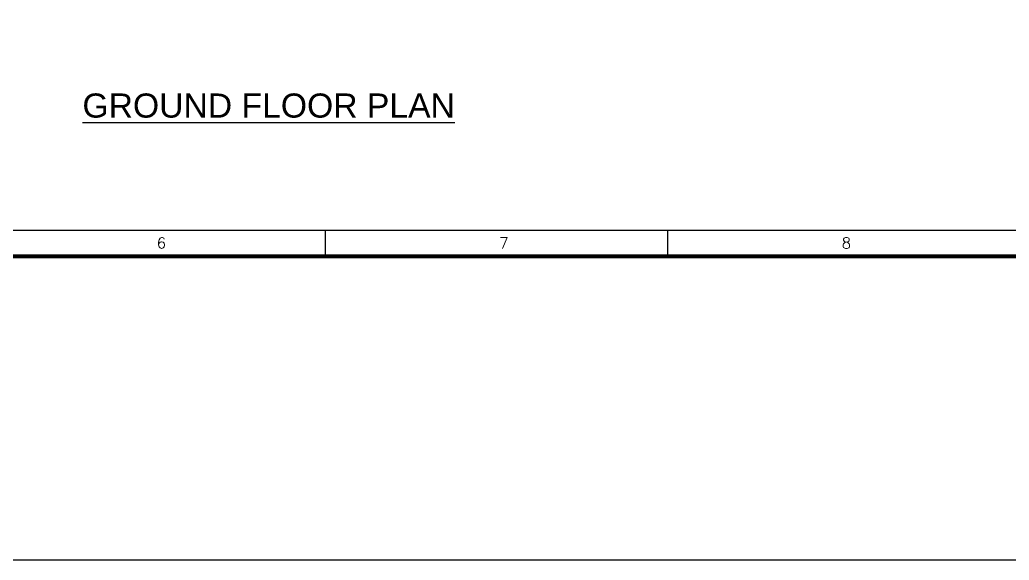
# Model space of a CAD drawing. Extents: x 6345096 to 6738923, y -6490958 to -6305885.
# Drawn here: x 6608120 to 6659809, y -6490958 to -6462727 of the extents above; entities that cross this region are included whole.
import ezdxf
from ezdxf.enums import TextEntityAlignment as Align

# ---------------------------------------------------------------- set-up
doc = ezdxf.new("R2010")
doc.units = 0
doc.header["$LTSCALE"] = 600
doc.header["$MEASUREMENT"] = 0
doc.layers.get('0').update_dxf_attribs({"linetype": 'CONTINUOUS'})
doc.layers.add('TEXT', color=6, linetype='CONTINUOUS')
doc.layers.add('TITLE', color=7, linetype='CONTINUOUS')
doc.styles.add('AR', font='arial.ttf')
doc.styles.add('ROMANS', font='romans.shx')

# ---------------------------------------------------------------- blocks, each defined once
blk = doc.blocks.new('A$C66962185')
at = {"layer": 'TITLE'}
blk.add_line((360.704, -141176.034), (2.142, -141176.034), dxfattribs=at)
at = {"layer": 'TITLE', "color": 0}
for p, q in [((181.423, -141178.329), (181.423, -141176.034)), ((211.686, -141178.329), (211.686, -141176.034))]:
    blk.add_line(p, q, dxfattribs=at)
at = {"layer": 'TITLE', "color": 7, "const_width": 0.355}
blk.add_lwpolyline([(363, -140928.365), (363, -141178.329), (0, -141178.329), (0, -140928.365)], close=True, dxfattribs=at)
at = {"layer": 'TITLE', "color": 0, "style": 'ROMANS'}
for s, p in [('6', (166.937, -141177.147)), ('7', (197.2, -141177.147)), ('8', (227.463, -141177.147))]:
    blk.add_text(s, height=0.952, dxfattribs=at).set_placement(p, align=Align.MIDDLE)

msp = doc.modelspace()

# ---------------------------------------------------------------- linework, layer by layer
msp.add_lwpolyline([(6345095.701, -6305885.378), (6738922.997, -6305885.378), (6738922.997, -6490957.702), (6345095.701, -6490957.702)], close=True)

# ---------------------------------------------------------------- block references
at = {"layer": 'TITLE', "xscale": 591.1993025634438, "yscale": 591.1992967342958, "zscale": 591.1992984640067}
msp.add_blockref('A$C66962185', (6516825.698, 76989441.817, 2.785), dxfattribs=at)

# ---------------------------------------------------------------- texts
at = {"layer": 'TEXT', "color": 7, "style": 'AR'}
msp.add_text('%%UGROUND FLOOR PLAN', height=1260, dxfattribs=at).set_placement((6621122.063, -6467836.503), align=Align.CENTER)

doc.saveas('drawing.dxf')
